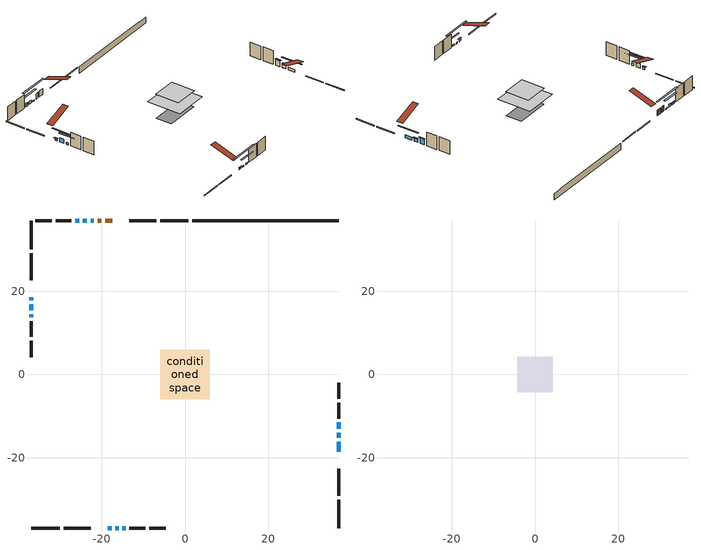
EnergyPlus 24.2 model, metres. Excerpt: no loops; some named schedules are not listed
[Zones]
conditioned space
 floor adiabatic (AdiabaticFloorConstruction): -5.93,-5.93 -5.93,5.93 5.93,5.93 5.93,-5.93 z2.69
 floor foundation (Slab1 construction): -5.96,-2.82 -5.96,2.82 5.96,2.82 5.96,-2.82 z-2.01
 wall outside (RimJoist1 construction): 0.83,36.92 -5.95,36.92 / -36.92,-36.92 -30.14,-36.92 / -36.92,36.92 -36.92,30.14 / 36.92,-36.92 36.92,-30.14 z0.25:0.55
 wall outside (RimJoist2 construction): -6.88,36.92 -13.47,36.92 / -29.21,-36.92 -22.62,-36.92 / -36.92,29.21 -36.92,22.62 / 36.92,-29.21 36.92,-22.62 z0.25:0.55
 wall outside (AdiabaticWallConstruction 1): -17.5,36.92 -19.22,36.92 / -20.15,36.92 -21.01,36.92 z0.25:2.28
 wall outside (AdiabaticWallConstruction): 36.92,-18.58 36.92,-16.14 / -23.63,36.92 -24.54,36.92 z0.25:1.27; -18.58,-36.92 -17.67,-36.92 / -25.47,36.92 -26.39,36.92 z0.25:0.86; -36.92,18.58 -36.92,17.87 / -36.92,14.49 -36.92,13.78 z0.25:1.01; -21.94,36.92 -22.7,36.92 / -16.74,-36.92 -15.98,-36.92 z0.25:0.61; -15.05,-36.92 -14.29,-36.92 z0.25:0.76; -36.92,16.94 -36.92,15.42 z0.25:1.77; 36.92,-15.22 36.92,-14 z0.25:1.47; 36.92,-13.07 36.92,-11.54 z0.25:2.33
 wall outside (Wall1 construction): -27.31,36.92 -31.12,36.92 / -13.36,-36.92 -9.56,-36.92 / -36.92,12.85 -36.92,9.05 / 36.92,-10.61 36.92,-6.81 z0.25:5.13
 wall outside (Wall2 construction): -32.05,36.92 -35.99,36.92 / -8.63,-36.92 -4.68,-36.92 / -36.92,8.12 -36.92,4.17 / 36.92,-5.88 36.92,-1.94 z0.25:5.13
 wall foundation (FoundationWall1 construction): 1.76,36.92,-2.01 1.76,36.92,0.25 33.4,36.92,0.25 33.4,36.92,0.1 36.92,36.92,0.1 36.92,36.92,-2.01
 window (WindowConstruction): 36.92,-18.58 36.92,-16.14 z0.25:1.26
 window (WindowConstruction 8): -18.58,-36.92 -17.67,-36.92 z0.25:0.86
 window (WindowConstruction 9): -36.92,18.58 -36.92,17.87 z0.25:1.01
 window (WindowConstruction 10): -21.94,36.92 -22.7,36.92 z0.25:0.61
 window (WindowConstruction 11): -16.74,-36.92 -15.98,-36.92 z0.25:0.61
 window (WindowConstruction 1): -23.63,36.92 -24.54,36.92 z0.25:1.26
 window (WindowConstruction 2): -15.05,-36.92 -14.29,-36.92 z0.25:0.76
 window (WindowConstruction 3): -36.92,16.94 -36.92,15.42 z0.25:1.77
 window (WindowConstruction 4): -36.92,14.49 -36.92,13.78 z0.25:1.01
 window (WindowConstruction 5): 36.92,-15.22 36.92,-14 z0.25:1.47
 window (WindowConstruction 6): 36.92,-13.07 36.92,-11.54 z0.25:2.33
 window (WindowConstruction 7): -25.47,36.92 -26.39,36.92 z0.25:0.86
 door (Door): -17.5,36.92 -19.22,36.92 z0.25:2.28
 door (Door 1): -20.15,36.92 -21.01,36.92 z0.25:2.28
 ceiling adiabatic (AdiabaticFloorConstruction): 5.93,-5.93 5.93,5.93 -5.93,5.93 -5.93,-5.93 z2.69
attic - vented
 floor to conditioned space (Floor1 construction Reversed): -4.24,-4.24 -4.24,4.24 4.24,4.24 4.24,-4.24 z5.13
 roof outside (Roof1 construction): -16.57,36.92,5.13 -16.57,28.66,7.88 -14.4,28.66,7.88 -14.4,36.92,5.13; -19.51,-36.92,5.13 -19.51,-28.66,7.88 -21.69,-28.66,7.88 -21.69,-36.92,5.13; -36.92,19.51,5.13 -28.66,19.51,7.88 -28.66,21.69,7.88 -36.92,21.69,5.13; 36.92,-19.51,5.13 28.66,-19.51,7.88 28.66,-21.69,7.88 36.92,-21.69,5.13
shading: 36.92,-13.57 36.92,-21.16 37.33,-21.16 37.33,-13.57 z3.84; -17.47,-36.92 -18.78,-36.92 -18.78,-37.33 -17.47,-37.33 z1.06; -36.92,17.67 -36.92,18.78 -37.33,18.78 -37.33,17.67 z1.21; -27.66,36.92 -16.98,36.92 -16.98,37.33 -27.66,37.33 z5.57; -11.02,-36.92 -21.7,-36.92 -21.7,-37.33 -11.02,-37.33 z5.57; -27.12,36.92 -21.05,36.92 -21.05,37.33 -27.12,37.33 z3.84; -11.71,-36.92 -17.63,-36.92 -17.63,-37.33 -11.71,-37.33 z3.34; -36.92,12.84 -36.92,19.52 -37.33,19.52 -37.33,12.84 z4.35; -36.92,11.2 -36.92,17.07 -37.33,17.07 -37.33,11.2 z3.59; 36.92,-13.8 36.92,-15.42 37.33,-15.42 37.33,-13.8 z1.67; 36.92,-11.34 36.92,-13.27 37.33,-13.27 37.33,-11.34 z2.53; -26.59,36.92 -25.27,36.92 -25.27,37.33 -26.59,37.33 z1.06
[Building]
Building 1: Terrain=Suburbs
[Site:Location]
Toronto City Centre_ON: Latitude {deg}=43.63; Longitude {deg}=-79.39; Time Zone {hr}=-5; Elevation {m}=77; Keep Site Location Information=Yes
[Site:GroundTemperature:Shallow]
5.01852, 3.26908, 3.12898, 3.95918, 7.29196, 10.6092, 13.4851, 15.3069, 15.4617, 13.9799, 11.1774, 7.9619
[Site:WaterMainsTemperature]
Calculation Method=Schedule; Temperature Schedule=mains temperature schedule
[Material] Roughness=Rough; Thermal Absorptance=0.9
Name | Thickness {m} | Conductivity {W/m-K} | Density {kg/m3} | Specific Heat {J/kg-K} | Solar Absorptance | Visible Absorptance
asphalt or fiberglass shingles | 0.00635 | 0.162714 | 1121.4 | 1465.45 | 0.84 | 0.84
ceiling loosefill ins | 0.0846667 | 0.0480833 | 16.02 | 1046.75 | 0.7 | 0.7
ceiling stud and cavity | 0.1397 | 0.672331 | 65.682 | 1177.47 | 0.7 | 0.7
concrete 4.0 in. | 0.1016 | 1.803125 | 2242.8 | 837.4 | 0.7 | 0.7
concrete 8.0 in. | 0.2032 | 1.803125 | 2242.8 | 837.4 | 0.7 | 0.7
door material | 0.04445 | 0.053851 | 512.64 | 1214.23 | 0.7 | 0.7
door material 1 | 0.04445 | 0.327969 | 512.64 | 1214.23 | 0.7 | 0.7
exterior vertical ins | 0.0369022 | 0.029427 | 32.04 | 1214.23 | 0.7 | 0.7
floor covering | 0.0127 | 0.0433444 | 54.468 | 1339.84 | 0.6 | 0.6
floor rigid ins; wall rigid ins | 0.512978 | 0.029427 | 32.04 | 1214.23 | 0.7 | 0.7
floor stud and cavity | 0.1397 | 1.75129 | 37.0049 | 1207.88 | 0.7 | 0.7
furniture material conditioned space 1 | 0.1524 | 0.115458 | 640.8 | 1214.23 | 0.6 | 0.6
gypsum board | 0.0127 | 0.160291 | 801 | 837.4 | 0.6 | 0.6
gypsum board 1 | 0.0127 | 0.160291 | 801 | 837.4 | 0.7 | 0.7
osb sheathing 0.5 in. | 0.0127 | 0.115458 | 512.64 | 1214.23 | 0.7 | 0.7
osb sheathing 0.75 in. | 0.01905 | 0.115458 | 512.64 | 1214.23 | 0.7 | 0.7
osb sheathing 2.0 in. | 0.0508 | 0.115458 | 512.64 | 1214.23 | 0.7 | 0.7
rim joist stud and cavity | 0.0508 | 0.0451784 | 125.044 | 1163.47 | 0.6 | 0.6
rim joist stud and cavity 1 | 0.0508 | 0.0332151 | 125.044 | 1163.47 | 0.6 | 0.6
slab rigid ins | 0.00305714 | 0.029427 | 32.04 | 1214.23 | 0.7 | 0.7
wall stud and cavity | 0.1397 | 0.0822159 | 139.0536 | 1170.24 | 0.7 | 0.7
wall stud and cavity 1 | 0.1397 | 0.0941144 | 139.0536 | 1170.24 | 0.7 | 0.7
wall stud and cavity 2 | 0.0889 | 0.380278 | 52.3479 | 1209.89 | 0.7 | 0.7
wall stud and cavity 3 | 0.0889 | 0.391764 | 83.0341 | 1211.67 | 0.7 | 0.7
wood siding | 0.0254 | 0.102417 | 544.68 | 1172.36 | 0.84 | 0.84
wood siding 1; wood siding 2; wood siding 3 | 0.0254 | 0.102417 | 544.68 | 1172.36 | 0.7 | 0.7
[WindowMaterial:SimpleGlazingSystem]
Name | U-Factor {W/m2-K} | Solar Heat Gain Coefficient
WindowMaterial | 2.458574 | 0.61
WindowMaterial 1 | 2.489803 | 0.6
WindowMaterial 2 | 2.61699 | 0.54
WindowMaterial 3 | 2.39839 | 0.64
WindowMaterial 4 | 2.55851 | 0.57
WindowMaterial 5 | 2.438701 | 0.62
WindowMaterial 6 | 2.376243 | 0.65
WindowMaterial 7 | 2.56248 | 0.57
WindowMaterial 8 | 4.87116 | 0.6
[Construction]
AdiabaticFloorConstruction: floor stud and cavity, floor rigid ins, osb sheathing 0.75 in., floor covering
AdiabaticWallConstruction: wood siding 2, wall rigid ins, wall stud and cavity 2, gypsum board
AdiabaticWallConstruction 1: wood siding 3, wall rigid ins, wall stud and cavity 2, gypsum board
Door: door material
Door 1: door material 1
Floor1 construction Reversed: gypsum board, ceiling stud and cavity, ceiling loosefill ins
FoundationWall1 construction: concrete 8.0 in., gypsum board 1
furniture construction conditioned space 1: furniture material conditioned space 1
PartitionWallConstruction: gypsum board, wall stud and cavity 3, gypsum board
RimJoist1 construction: wood siding 1, osb sheathing 2.0 in., rim joist stud and cavity
RimJoist2 construction: wood siding 1, osb sheathing 2.0 in., rim joist stud and cavity 1
Roof1 construction: asphalt or fiberglass shingles
Slab1 construction: slab rigid ins, concrete 4.0 in.
Wall1 construction: wood siding, osb sheathing 0.5 in., wall stud and cavity, gypsum board
Wall2 construction: wood siding, osb sheathing 0.5 in., wall stud and cavity 1, gypsum board
WindowConstruction: WindowMaterial
WindowConstruction 1: WindowMaterial 1
WindowConstruction 10; WindowConstruction 11: WindowMaterial 8
WindowConstruction 2: WindowMaterial 2
WindowConstruction 3: WindowMaterial 3
WindowConstruction 4; WindowConstruction 9: WindowMaterial 4
WindowConstruction 5: WindowMaterial 5
WindowConstruction 6: WindowMaterial 6
WindowConstruction 7; WindowConstruction 8: WindowMaterial 7
[Zone] Multiplier=1; Part of Total Floor Area=Yes
Name | Volume {m3}
attic - vented | 32.139
conditioned space | 518.9
[Space]
Name | Zone | Volume {m3}
attic - vented 1 | attic - vented | 32.139
conditioned space 1 | conditioned space | 518.9
[ZoneInfiltration:EffectiveLeakageArea]
infil attic - vented 1: Zone or Space=attic - vented 1; Schedule=Always On Discrete; Effective Air Leakage Area {cm2}=3027.79; Stack Coefficient=0.000191451; Wind Coefficient=9.34865e-06
[ZoneMixing]
whole house fan mix: Zone or Space=attic - vented; Schedule=Always On Continuous; Design Flow Rate Calculation Method=Flow/Zone; Design Flow Rate {m3/s}=0; Source Zone or Space=conditioned space
[SurfaceProperty:ExposedFoundationPerimeter]
Slab1: Exposed Perimeter Calculation Method=TotalExposedPerimeter; Total Exposed Perimeter {m}=35.155
[InternalMass] Zone or ZoneList=conditioned space; Space or SpaceList=conditioned space 1
Name | Construction | Surface Area {m2}
furniture mass conditioned space 1 | furniture construction conditioned space 1 | 83.2801
partition wall mass | PartitionWallConstruction | 208.2
[Lights]
interior lighting: Zone or ZoneList or Space or SpaceList=conditioned space 1; Schedule=interior lighting schedule; Design Level Calculation Method=LightingLevel; Lighting Level {W}=343.2; Return Air Fraction=0; Fraction Radiant=0.6; Fraction Visible=0.2; Fraction Replaceable=1
[People]
occupants: Zone or ZoneList or Space or SpaceList=conditioned space 1; Number of People Schedule=occupants schedule; Number of People Calculation Method=People; Number of People=3; Fraction Radiant=0.314171; Sensible Heat Fraction=0.56303; Activity Level Schedule=occupants activity schedule; Carbon Dioxide Generation Rate {m3/s-W}=0; Enable ASHRAE 55 Comfort Warnings=No; Mean Radiant Temperature Calculation Type=EnclosureAveraged
[ElectricEquipment] Zone or ZoneList or Space or SpaceList=conditioned space 1; Design Level Calculation Method=EquipmentLevel
Name | Schedule | Design Level {W} | Fraction Latent | Fraction Radiant | Fraction Lost
clothes dryer | clothes dryer schedule | 140.772 | 0.015 | 0.081 | 0.85
clothes washer | clothes washer schedule | 32.1985 | 0.03 | 0.162 | 0.7
cooking range | cooking range schedule | 215.147 | 0.08 | 0.432 | 0.2
dishwasher | dishwasher schedule | 66.8632 | 0.3 | 0.18 | 0.4
fridge | fridge schedule | 72.9452 | 0 | 0.6 | 0
mech vent bath fan 0 | mech vent bath fan 0 schedule | 2.2 | 0 | 0 | 1
mech vent house fan | mech vent house fan schedule | 0 | 0 | 0 | 1
mech vent house fan cfis | mech vent house fan cfis schedule | 0 | 0 | 0 | 0
mech vent range fan 0 | mech vent range fan 0 schedule | 2.2 | 0 | 0 | 1
misc plug loads | misc plug loads schedule | 494.7 | 0.045 | 0.513 | 0.1
whole house fan | Always On Discrete | 0 | 0 | 0 | 1
[OtherEquipment] Zone or ZoneList or Space or SpaceList=conditioned space 1; Design Level Calculation Method=EquipmentLevel
Name | Fuel Type | Schedule | Design Level {W} | Fraction Latent | Fraction Radiant | Fraction Lost
clothes dryer 1 | Electricity | clothes dryer schedule | 0 | 0.015 | 0.081 | 0.85
cooking range 1 | Electricity | cooking range schedule | 0 | 0.08 | 0.432 | 0.2
general water use latent | None | general water use schedule | 62.594 | 1 | 0 | 0
general water use sensible | None | general water use schedule | -61.6891 | 0 | 0.6 | 0
mech vent house fan latent load | None | Always On Discrete | 0 | 1 | 0 | 0
mech vent house fan sensible load | None | Always On Discrete | 0 | 0 | 0 | 0
water heater energy adjustment1 | NaturalGas | Always On Discrete | 0.01 | 0 | 0 | 1
[ZoneInfiltration:DesignFlowRate] Zone or ZoneList or Space or SpaceList=conditioned space 1; Schedule=Always On Discrete; Design Flow Rate Calculation Method=Flow/Zone; Design Flow Rate {m3/s}=0
infil flow; natural vent flow; whole house fan flow
[AvailabilityManager:Scheduled]
central ac and furnace airloop Availability Manager: Schedule=Always On Discrete
[Foundation:Kiva]
Foundation Kiva 1: Initial Indoor Air Temperature {C}=18; Wall Height Above Grade {m}=0.249997; Wall Depth Below Slab {m}=0.2032; Custom Block Material Name 1=exterior vertical ins; Custom Block Depth 1 {m}=2.26; Custom Block X Position 1 {m}=0.2159; Custom Block Z Position 1 {m}=0
[Foundation:Kiva:Settings]
Soil Conductivity {W/m-K}=0.849921; Soil Density {kg/m3}=1842.3; Soil Specific Heat {J/kg-K}=418.7; Ground Solar Absorptivity=0.9; Ground Thermal Absorptivity=0.9; Ground Surface Roughness {m}=0.03; Far-Field Width {m}=40; Deep-Ground Boundary Condition=ZeroFlux; Deep-Ground Depth {m}=40; Minimum Cell Dimension {m}=0.2; Maximum Cell Growth Coefficient=3; Simulation Timestep=Timestep
[Exterior:Lights]
exterior lighting: Schedule=exterior lighting schedule; Design Level {W}=75.6
[EnergyManagementSystem:GlobalVariable]
central_ac_and_furnace_airloop_Fan_RTF
infil_program_Qfan
infil_program_Qinf
natural_vent_program_Qnv
natural_vent_program_Qwhf
[EnergyManagementSystem:Sensor]
Name | Output:Variable or Output:Meter Index Key | Output:Variable or Output:Meter
airflow_gain | infil flow | Infiltration Sensible Heat Gain Energy
airflow_gain_1 | natural vent flow | Infiltration Sensible Heat Gain Energy
airflow_gain_2 | whole house fan flow | Infiltration Sensible Heat Gain Energy
airflow_loss | infil flow | Infiltration Sensible Heat Loss Energy
airflow_loss_1 | natural vent flow | Infiltration Sensible Heat Loss Energy
airflow_loss_2 | whole house fan flow | Infiltration Sensible Heat Loss Energy
clg_load_cond |  | Cooling:EnergyTransfer:Zone:CONDITIONED SPACE
clg_sp_s; clg_sp_s_1 | cooling setpoint | Schedule Value
clothes_dryer_exhaust_0_sch_s | clothes dryer exhaust 0 schedule | Schedule Value
cool_season | cooling season schedule | Schedule Value
htg_load_cond |  | Heating:EnergyTransfer:Zone:CONDITIONED SPACE
htg_sp_s; htg_sp_s_1 | heating setpoint | Schedule Value
ig_ee_conv | clothes dryer | Electric Equipment Convective Heating Energy
ig_ee_conv_2 | cooking range | Electric Equipment Convective Heating Energy
ig_ee_conv_4 | fridge | Electric Equipment Convective Heating Energy
ig_ee_conv_5 | misc plug loads | Electric Equipment Convective Heating Energy
ig_ee_conv_6 | whole house fan | Electric Equipment Convective Heating Energy
ig_ee_rad | clothes dryer | Electric Equipment Radiant Heating Energy
ig_ee_rad_2 | cooking range | Electric Equipment Radiant Heating Energy
ig_ee_rad_4 | fridge | Electric Equipment Radiant Heating Energy
ig_ee_rad_5 | misc plug loads | Electric Equipment Radiant Heating Energy
ig_ee_rad_6 | whole house fan | Electric Equipment Radiant Heating Energy
ig_lgt_conv | interior lighting | Lights Convective Heating Energy
ig_lgt_rad | interior lighting | Lights Radiant Heating Energy
ig_lgt_vis | interior lighting | Lights Visible Radiation Heating Energy
ig_oe_conv | clothes dryer 1 | Other Equipment Convective Heating Energy
ig_oe_conv_1 | cooking range 1 | Other Equipment Convective Heating Energy
ig_oe_conv_2 | general water use latent | Other Equipment Convective Heating Energy
ig_oe_conv_3 | general water use sensible | Other Equipment Convective Heating Energy
ig_oe_conv_4 | water heater energy adjustment1 | Other Equipment Convective Heating Energy
ig_oe_rad | clothes dryer 1 | Other Equipment Radiant Heating Energy
ig_oe_rad_1 | cooking range 1 | Other Equipment Radiant Heating Energy
ig_oe_rad_2 | general water use latent | Other Equipment Radiant Heating Energy
ig_oe_rad_3 | general water use sensible | Other Equipment Radiant Heating Energy
ig_oe_rad_4 | water heater energy adjustment1 | Other Equipment Radiant Heating Energy
ig_ppl_conv | occupants | People Convective Heating Energy
ig_ppl_rad | occupants | People Radiant Heating Energy
im_conv | furniture mass conditioned space 1 | Surface Inside Face Convection Heat Gain Energy
im_conv_1 | partition wall mass | Surface Inside Face Convection Heat Gain Energy
im_ig | furniture mass conditioned space 1 | Surface Inside Face Internal Gains Radiation Heat Gain Energy
im_ig_1 | partition wall mass | Surface Inside Face Internal Gains Radiation Heat Gain Energy
im_lgt | furniture mass conditioned space 1 | Surface Inside Face Lights Radiation Heat Gain Energy
im_lgt_1 | partition wall mass | Surface Inside Face Lights Radiation Heat Gain Energy
im_sol | furniture mass conditioned space 1 | Surface Inside Face Solar Radiation Heat Gain Energy
im_sol_1 | partition wall mass | Surface Inside Face Solar Radiation Heat Gain Energy
im_surf | furniture mass conditioned space 1 | Surface Inside Face Net Surface Thermal Radiation Heat Gain Energy
im_surf_1 | partition wall mass | Surface Inside Face Net Surface Thermal Radiation Heat Gain Energy
mech_vent_bath_fan_0_sch_s | mech vent bath fan 0 schedule | Schedule Value
mech_vent_range_fan_0_sch_s | mech vent range fan 0 schedule | Schedule Value
mv_conv | mech vent bath fan 0 | Electric Equipment Convective Heating Energy
mv_conv_1 | mech vent house fan | Electric Equipment Convective Heating Energy
mv_conv_2 | mech vent house fan cfis | Electric Equipment Convective Heating Energy
mv_conv_3 | mech vent range fan 0 | Electric Equipment Convective Heating Energy
mv_conv_4 | mech vent house fan latent load | Other Equipment Convective Heating Energy
mv_conv_5 | mech vent house fan sensible load | Other Equipment Convective Heating Energy
mv_rad | mech vent bath fan 0 | Electric Equipment Radiant Heating Energy
mv_rad_1 | mech vent house fan | Electric Equipment Radiant Heating Energy
mv_rad_2 | mech vent house fan cfis | Electric Equipment Radiant Heating Energy
mv_rad_3 | mech vent range fan 0 | Electric Equipment Radiant Heating Energy
mv_rad_4 | mech vent house fan latent load | Other Equipment Radiant Heating Energy
mv_rad_5 | mech vent house fan sensible load | Other Equipment Radiant Heating Energy
natural_vent_s | natural vent schedule | Schedule Value
out_pb_s |  | Site Outdoor Air Barometric Pressure
out_wt_s |  | Site Outdoor Air Humidity Ratio
site_vw_s |  | Site Wind Speed
ss_back_out | Window1 | Surface Window Shortwave from Zone Back Out Window Heat Transfer Rate
ss_back_out_1 | Window10 | Surface Window Shortwave from Zone Back Out Window Heat Transfer Rate
ss_back_out_10 | Window8 | Surface Window Shortwave from Zone Back Out Window Heat Transfer Rate
ss_back_out_11 | Window9 | Surface Window Shortwave from Zone Back Out Window Heat Transfer Rate
ss_back_out_2 | Window11 | Surface Window Shortwave from Zone Back Out Window Heat Transfer Rate
ss_back_out_3 | Window12 | Surface Window Shortwave from Zone Back Out Window Heat Transfer Rate
ss_back_out_4 | Window13 | Surface Window Shortwave from Zone Back Out Window Heat Transfer Rate
ss_back_out_5 | Window3 | Surface Window Shortwave from Zone Back Out Window Heat Transfer Rate
ss_back_out_6 | Window4 | Surface Window Shortwave from Zone Back Out Window Heat Transfer Rate
ss_back_out_7 | Window5 | Surface Window Shortwave from Zone Back Out Window Heat Transfer Rate
ss_back_out_8 | Window6 | Surface Window Shortwave from Zone Back Out Window Heat Transfer Rate
ss_back_out_9 | Window7 | Surface Window Shortwave from Zone Back Out Window Heat Transfer Rate
ss_conv | Door1 | Surface Inside Face Convection Heat Gain Energy
ss_conv_1 | Door3 | Surface Inside Face Convection Heat Gain Energy
ss_conv_10 | Window6 | Surface Inside Face Convection Heat Gain Energy
ss_conv_11 | Window7 | Surface Inside Face Convection Heat Gain Energy
ss_conv_12 | Window8 | Surface Inside Face Convection Heat Gain Energy
ss_conv_13 | Window9 | Surface Inside Face Convection Heat Gain Energy
ss_conv_2 | Window1 | Surface Inside Face Convection Heat Gain Energy
ss_conv_3 | Window10 | Surface Inside Face Convection Heat Gain Energy
ss_conv_4 | Window11 | Surface Inside Face Convection Heat Gain Energy
ss_conv_5 | Window12 | Surface Inside Face Convection Heat Gain Energy
ss_conv_6 | Window13 | Surface Inside Face Convection Heat Gain Energy
ss_conv_7 | Window3 | Surface Inside Face Convection Heat Gain Energy
ss_conv_8 | Window4 | Surface Inside Face Convection Heat Gain Energy
ss_conv_9 | Window5 | Surface Inside Face Convection Heat Gain Energy
ss_ig | Door1 | Surface Inside Face Internal Gains Radiation Heat Gain Energy
ss_ig_1 | Door3 | Surface Inside Face Internal Gains Radiation Heat Gain Energy
ss_ig_10 | Window6 | Surface Inside Face Internal Gains Radiation Heat Gain Energy
ss_ig_11 | Window7 | Surface Inside Face Internal Gains Radiation Heat Gain Energy
ss_ig_12 | Window8 | Surface Inside Face Internal Gains Radiation Heat Gain Energy
ss_ig_13 | Window9 | Surface Inside Face Internal Gains Radiation Heat Gain Energy
ss_ig_2 | Window1 | Surface Inside Face Internal Gains Radiation Heat Gain Energy
ss_ig_3 | Window10 | Surface Inside Face Internal Gains Radiation Heat Gain Energy
ss_ig_4 | Window11 | Surface Inside Face Internal Gains Radiation Heat Gain Energy
ss_ig_5 | Window12 | Surface Inside Face Internal Gains Radiation Heat Gain Energy
ss_ig_6 | Window13 | Surface Inside Face Internal Gains Radiation Heat Gain Energy
ss_ig_7 | Window3 | Surface Inside Face Internal Gains Radiation Heat Gain Energy
ss_ig_8 | Window4 | Surface Inside Face Internal Gains Radiation Heat Gain Energy
ss_ig_9 | Window5 | Surface Inside Face Internal Gains Radiation Heat Gain Energy
ss_lgt | Door1 | Surface Inside Face Lights Radiation Heat Gain Energy
ss_lgt_1 | Door3 | Surface Inside Face Lights Radiation Heat Gain Energy
ss_sol | Door1 | Surface Inside Face Solar Radiation Heat Gain Energy
ss_sol_1 | Door3 | Surface Inside Face Solar Radiation Heat Gain Energy
ss_surf | Door1 | Surface Inside Face Net Surface Thermal Radiation Heat Gain Energy
ss_surf_1 | Door3 | Surface Inside Face Net Surface Thermal Radiation Heat Gain Energy
ss_surf_10 | Window6 | Surface Inside Face Net Surface Thermal Radiation Heat Gain Energy
ss_surf_11 | Window7 | Surface Inside Face Net Surface Thermal Radiation Heat Gain Energy
ss_surf_12 | Window8 | Surface Inside Face Net Surface Thermal Radiation Heat Gain Energy
ss_surf_13 | Window9 | Surface Inside Face Net Surface Thermal Radiation Heat Gain Energy
ss_surf_2 | Window1 | Surface Inside Face Net Surface Thermal Radiation Heat Gain Energy
ss_surf_3 | Window10 | Surface Inside Face Net Surface Thermal Radiation Heat Gain Energy
ss_surf_4 | Window11 | Surface Inside Face Net Surface Thermal Radiation Heat Gain Energy
ss_surf_5 | Window12 | Surface Inside Face Net Surface Thermal Radiation Heat Gain Energy
ss_surf_6 | Window13 | Surface Inside Face Net Surface Thermal Radiation Heat Gain Energy
ss_surf_7 | Window3 | Surface Inside Face Net Surface Thermal Radiation Heat Gain Energy
ss_surf_8 | Window4 | Surface Inside Face Net Surface Thermal Radiation Heat Gain Energy
ss_surf_9 | Window5 | Surface Inside Face Net Surface Thermal Radiation Heat Gain Energy
ss_trans_in | Window1 | Surface Window Transmitted Solar Radiation Rate
ss_trans_in_1 | Window10 | Surface Window Transmitted Solar Radiation Rate
ss_trans_in_10 | Window8 | Surface Window Transmitted Solar Radiation Rate
ss_trans_in_11 | Window9 | Surface Window Transmitted Solar Radiation Rate
ss_trans_in_2 | Window11 | Surface Window Transmitted Solar Radiation Rate
ss_trans_in_3 | Window12 | Surface Window Transmitted Solar Radiation Rate
ss_trans_in_4 | Window13 | Surface Window Transmitted Solar Radiation Rate
ss_trans_in_5 | Window3 | Surface Window Transmitted Solar Radiation Rate
ss_trans_in_6 | Window4 | Surface Window Transmitted Solar Radiation Rate
ss_trans_in_7 | Window5 | Surface Window Transmitted Solar Radiation Rate
ss_trans_in_8 | Window6 | Surface Window Transmitted Solar Radiation Rate
ss_trans_in_9 | Window7 | Surface Window Transmitted Solar Radiation Rate
ss_trans_out | Window1 | Surface Inside Face Initial Transmitted Diffuse Transmitted Out Window Solar Radiation Rate
ss_trans_out_1 | Window10 | Surface Inside Face Initial Transmitted Diffuse Transmitted Out Window Solar Radiation Rate
ss_trans_out_10 | Window8 | Surface Inside Face Initial Transmitted Diffuse Transmitted Out Window Solar Radiation Rate
ss_trans_out_11 | Window9 | Surface Inside Face Initial Transmitted Diffuse Transmitted Out Window Solar Radiation Rate
ss_trans_out_2 | Window11 | Surface Inside Face Initial Transmitted Diffuse Transmitted Out Window Solar Radiation Rate
ss_trans_out_3 | Window12 | Surface Inside Face Initial Transmitted Diffuse Transmitted Out Window Solar Radiation Rate
ss_trans_out_4 | Window13 | Surface Inside Face Initial Transmitted Diffuse Transmitted Out Window Solar Radiation Rate
ss_trans_out_5 | Window3 | Surface Inside Face Initial Transmitted Diffuse Transmitted Out Window Solar Radiation Rate
ss_trans_out_6 | Window4 | Surface Inside Face Initial Transmitted Diffuse Transmitted Out Window Solar Radiation Rate
ss_trans_out_7 | Window5 | Surface Inside Face Initial Transmitted Diffuse Transmitted Out Window Solar Radiation Rate
ss_trans_out_8 | Window6 | Surface Inside Face Initial Transmitted Diffuse Transmitted Out Window Solar Radiation Rate
ss_trans_out_9 | Window7 | Surface Inside Face Initial Transmitted Diffuse Transmitted Out Window Solar Radiation Rate
s_conv | Floor1 | Surface Inside Face Convection Heat Gain Energy
s_conv_1 | FoundationWall1 | Surface Inside Face Convection Heat Gain Energy
